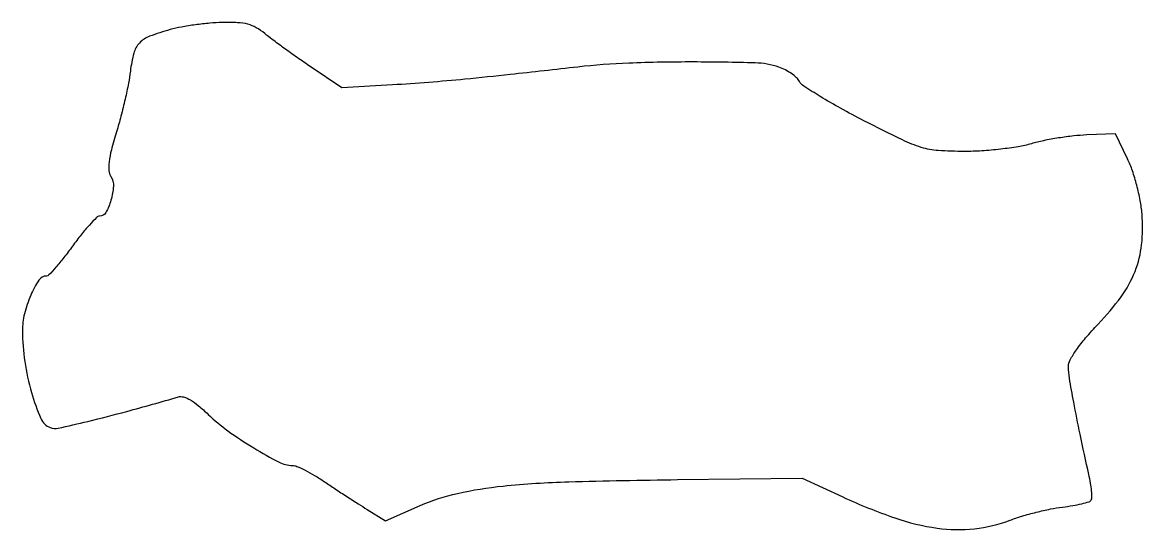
# Model space of a CAD drawing. Extents: x 0 to 225, y 0 to 102.
import ezdxf

# ---------------------------------------------------------------- set-up
doc = ezdxf.new("R2010")
doc.units = 0

msp = doc.modelspace()

# ---------------------------------------------------------------- linework, layer by layer
msp.add_lwpolyline([(29.673201, 100.434597, 0.023692), (25.562794, 99.100772, 0.112153), (23.510911, 97.743125, 0.127524), (22.383435, 95.72376, 0.034427), (21.697223, 92.091337, -0.019051), (21.322715, 89.709895, -0.00778), (20.640756, 86.504705, -0.007685), (19.800615, 83.080046, -0.009737), (18.91459, 79.944716, 0.009727), (17.882422, 76.292509, 0.033347), (17.418635, 73.871944, 0.053455), (17.39167, 72.168636, 0.117351), (17.80481, 70.940941, -0.155775), (18.291036, 69.030199, -0.055516), (17.806719, 66.222289, -0.056712), (16.773632, 63.744499, -0.272046), (15.506565, 63, 0.200526), (14.906671, 62.749332, 0.011037), (13.478016, 61.2375, 0.015694), (11.832989, 59.298896, 0.010715), (10.082296, 57, -0.008857), (8.344835, 54.700804, -0.013274), (6.740558, 52.7625, -0.008148), (5.348733, 51.220413, -0.207992), (4.841795, 51, 0.254415), (3.34334, 50.184773, 0.040467), (1.703954, 47.136142, 0.042226), (0.438982, 43.419964, 0.062153), (0.028184, 40, 0.036272), (0.503825, 33.844259, 0.032869), (1.867355, 27.61049, 0.030513), (3.707042, 22.443668, 0.203054), (5.63251, 20.587525, 0.146504), (7.175629, 20.470845, 0.004962), (13.179795, 21.847538, 0.007824), (20.980306, 23.847357, 0.003366), (31.323678, 26.747241, -0.146792), (32.379211, 26.73518, -0.056561), (33.733305, 26.137078, -0.041121), (35.370994, 24.989718, -0.018609), (37.323678, 23.240343, 0.035841), (41.250104, 19.959255, 0.019965), (46.451439, 16.517777, 0.016323), (51.543073, 13.656645, 0.120405), (54.230368, 13, -0.102578), (55.114139, 12.81676, -0.015383), (56.763061, 12.04119, -0.016736), (58.677419, 10.985703, -0.013744), (60.649511, 9.735967, 0.002405), (62.777444, 8.31884, 0.001735), (65.164114, 6.757769, 0.001752), (67.443644, 5.289367, 0.003802), (69.207046, 4.180955), (72.914092, 1.889975), (79.881851, 4.948144, -0.048584), (87.351803, 7.394591, -0.029748), (96.510919, 8.871995, -0.018016), (109.687519, 9.722014, -0.004372), (131.5, 10.150634), (156.5, 10.423228), (164.667589, 6.678356, 0.023805), (175.104391, 2.481873, 0.049176), (183.643714, 0.424445, 0.061035), (191.119225, 0.303044, 0.064929), (198.239273, 2.01044, -0.018448), (200.636596, 2.826608, -0.011428), (203.505108, 3.615536, -0.01146), (206.377068, 4.265668, -0.020203), (208.778117, 4.651426, 0.012688), (210.835488, 4.95033, 0.017907), (212.648852, 5.328233, 0.014201), (214.103385, 5.730267, 0.181751), (214.543264, 6.070003, 0.147243), (214.684853, 6.599712, 0.015431), (214.60432, 7.895838, 0.018065), (214.400499, 9.466603, 0.013536), (214.067201, 11.179017, -0.002721), (212.307515, 19.281391, -0.005553), (211.031622, 25.663632, -0.005522), (210.170617, 30.528727, -0.042427), (209.987183, 32.836554, -0.122185), (210.331232, 34.191583, -0.029437), (211.552488, 36.180495, -0.025191), (213.417842, 38.584465, -0.013713), (215.93166, 41.350316, 0.03419), (220.519388, 46.832906, 0.062473), (223.329798, 51.9332, 0.067666), (224.659389, 57.280097, 0.047698), (224.741699, 63.481683, 0.026199), (224.376554, 66.181389, 0.017815), (223.692452, 69.205788, 0.017939), (222.808363, 72.126245, 0.029981), (221.833252, 74.5), (219.419732, 79.5), (213.634625, 79.299086, 0.018833), (211.032828, 79.110443, 0.011535), (207.983598, 78.702146, 0.011559), (204.979123, 78.157605, 0.020127), (202.520852, 77.549086, -0.029391), (199.908589, 76.953551, -0.01268), (196.371694, 76.455044, -0.012496), (192.570112, 76.113226, -0.016172), (189.070357, 76, -0.017304), (183.831119, 76.18137, -0.056965), (180.435445, 76.809856, -0.039113), (176.663483, 78.294622, -0.005085), (168.922591, 82.162294, -0.007691), (164.248206, 84.649033, -0.010769), (160.156902, 87.023343, -0.007346), (156.832333, 89.117229, -0.126328), (155.969435, 90.05711, 0.084689), (155.392482, 90.799937, 0.033951), (154.383303, 91.605352, 0.032381), (153.153517, 92.344129, 0.035213), (151.871886, 92.894816, 0.077103), (147.10747, 93.769316, 0.006634), (134.69213, 93.947595, 0.009611), (121.743631, 93.7128, 0.019031), (111.5, 92.938861, -0.001034), (97.929208, 91.420816, -0.00328), (88.840246, 90.483451, -0.004582), (81.57396, 89.849365, -0.004606), (74.309469, 89.349741), (64.118937, 88.743128), (57.809469, 93.023652, -0.004099), (55.186547, 94.834694, -0.003787), (52.523056, 96.736471, -0.00378), (50.176543, 98.466129, -0.012592), (48.673275, 99.652088, 0.044026), (46.967992, 100.831634, 0.065406), (45.288334, 101.51523, 0.051702), (43.21375, 101.834244, 0.017786), (40.173275, 101.87589, 0.017348), (37.649687, 101.732989, 0.011289), (34.748652, 101.401315, 0.011356), (31.929259, 100.94886, 0.021146)], format="xyb", close=True)

doc.saveas('drawing.dxf')
